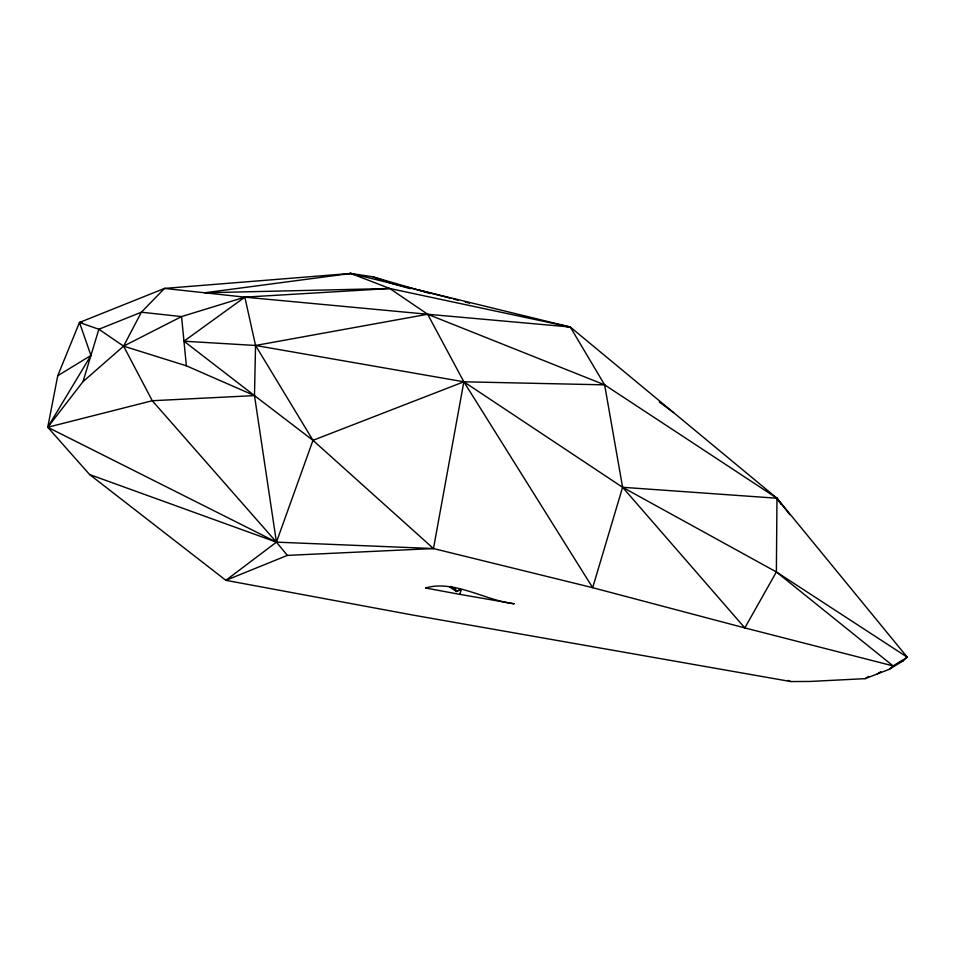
<?xml version="1.0" encoding="UTF-8"?>
<svg xmlns="http://www.w3.org/2000/svg" width="955" height="955" viewBox="0 0 955 955"><rect width="100%" height="100%" fill="white"/><g stroke="black" fill="none" stroke-linecap="round" stroke-linejoin="round"><path stroke-width="1.43" d="M604.634 384.853L463.855 381.797L433.463 548.552L287.36 555.392L276.437 542.142L47.75 427.255L83.013 381.642L123.589 346.14L141.376 312.213L164.475 288.422L244.85 297.148L427.649 314.255L463.855 381.797L592.673 587.695L744.828 627.913L776.379 571.95L776.976 498.235L570.266 327.004L350.76 273.44L164.475 288.422L79.468 322.48L57.73 375.769L47.75 427.255L89.603 474.54L225.881 580.33L413.336 615.151L790.836 681.56L810.007 681.452L865.123 678.659L889.32 669.3L903.323 660.729L907.25 657.183L776.976 498.235L604.634 384.853L427.649 314.255L389.783 288.506L350.76 273.44L204.657 292.779L389.783 288.506L570.266 327.004L604.634 384.853L622.6 487.289L592.673 587.695L433.463 548.552L276.437 542.142L89.603 474.54M83.013 381.642L98.866 329.248L141.376 312.213L181.557 316.582L244.85 297.148L389.783 288.506M889.32 669.3L893.08 665.91L907.25 657.183L776.379 571.95L622.6 487.289L463.855 381.797L312.977 440.339L276.437 542.142L225.881 580.33L287.36 555.392M459.642 594.332L514.256 603.799C485.916 600.743 454.079 579.494 425.5 587.982L459.642 594.332L461.17 590.369M82.417 322.193L79.468 322.48L90.94 355.439L47.75 427.255L152.275 400.73L254.484 395.597L312.977 440.339L433.463 548.552M186.38 365.813L181.557 316.582L123.589 346.14L186.38 365.813L254.484 395.597L183.969 341.198L244.85 297.148L255.546 345.471L254.484 395.597L276.437 542.142L152.275 400.73L123.589 346.14L98.866 329.248L79.468 322.48M865.123 678.659L868.644 676.427M877.168 673.991L880.844 671.699M57.73 375.769L90.94 355.439M449.232 586.74L456.514 591.479L460.286 589.378M451.19 586.442L456.514 591.479L460.477 589.808M899.526 662.197L903.323 660.729M343.382 274.467L350.76 273.44L372.975 276.843L430.096 293.495M183.969 341.198L255.546 345.471L463.855 381.797M789.797 514.721L776.976 498.235L622.6 487.289L744.828 627.913L893.08 665.91L776.379 571.95M565.933 326.538L570.266 327.004L427.649 314.255L255.546 345.471L312.977 440.339M417.813 289.795L450.879 298.342M453.756 299.082L458.066 300.192M465.252 302.055L469.574 303.165M410.28 288.697L391.741 283.432L372.975 276.843M788.09 680.402L790.836 681.56M350.76 273.44L353.314 274.67M659.344 402.055L673.621 412.62M776.976 498.235L781.154 504.383M454.807 587.48L456.514 591.479"/></g></svg>
